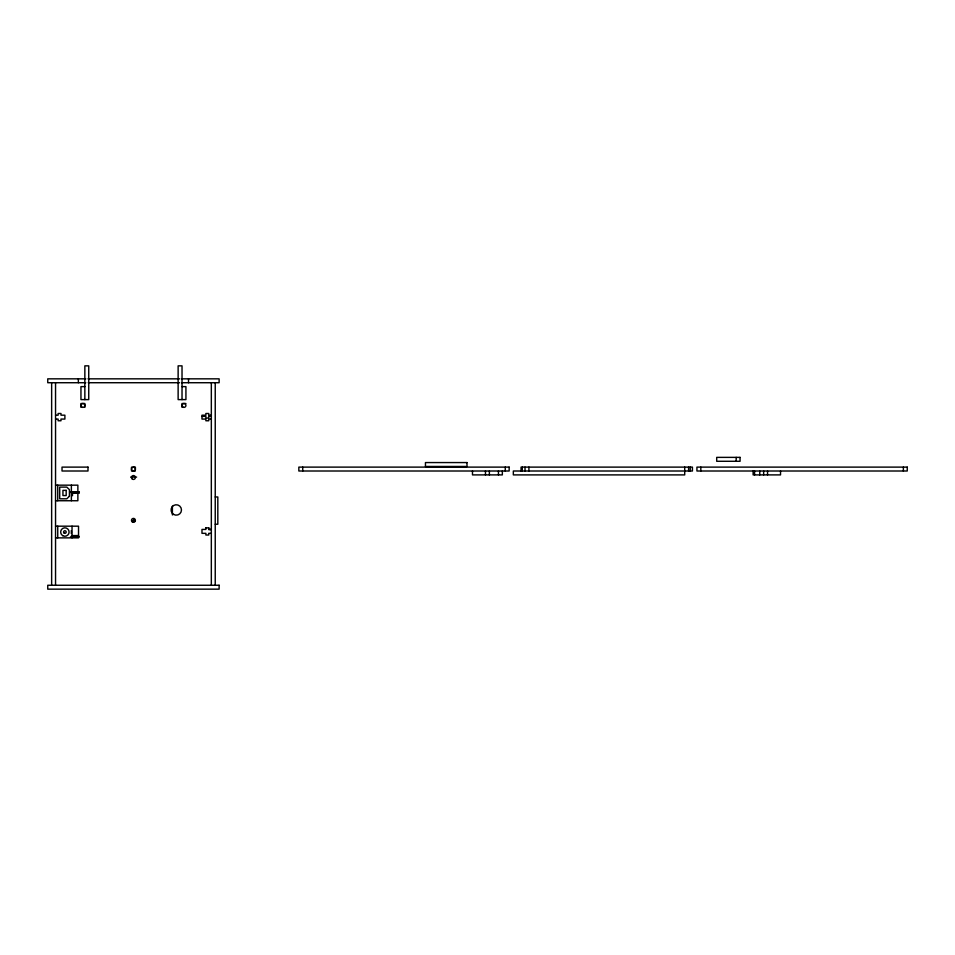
<?xml version="1.0" encoding="UTF-8"?>
<svg xmlns="http://www.w3.org/2000/svg" width="955" height="955" viewBox="0 0 955 955"><rect width="100%" height="100%" fill="white"/><g stroke="black" fill="none" stroke-linecap="round" stroke-linejoin="round"><path stroke-width="1.43" d="M132.602 521.096L133.473 519.962M85.795 378.837L47.75 378.837L47.75 382.728L85.795 382.728M87.979 378.837L179.719 378.837M181.76 378.837L219.125 378.837L219.125 382.728L181.653 382.728M88.182 382.728L179.588 382.728M84.852 386.62L80.948 386.62L80.948 399.608L88.743 399.608L88.743 365.849L84.852 365.849L84.852 399.608M182.023 386.62L185.927 386.62L185.927 399.608L178.131 399.608L178.131 365.849L182.023 365.849L182.023 399.608M185.927 403.499L182.023 403.499L182.023 407.391M55.545 415.186L58.136 415.186L58.136 413.491L60.989 413.491L60.989 415.186L64.892 415.186L64.892 419.078L60.989 419.078L60.989 420.761L58.136 420.761L58.136 419.078L55.545 419.078M211.33 415.186L208.739 415.186L208.739 413.491L205.874 413.491L205.874 415.186L201.982 415.186L201.982 419.078L205.874 419.078L205.874 420.761L208.739 420.761L208.739 419.078L211.33 419.078M201.982 416.356L205.874 416.356L205.874 418.039L208.739 418.039L208.739 416.356L211.33 416.356M132.793 467.114L135.383 467.114L135.383 469.705M135.383 471.006L131.492 471.006L131.492 467.114M130.668 477.082L136.613 477.082M55.545 485.164L77.868 485.164L77.868 500.742L55.545 500.742M70.682 491.825L79.384 491.825M70.682 492.47L79.384 492.47M79.301 493.114L72.484 493.114L72.484 495.717M215.233 496.97L217.824 496.97L217.824 524.235L215.233 524.235M55.545 526.181L78.525 526.181L78.525 537.868L55.545 537.868M205.874 527.876L208.739 527.876M208.739 529.428L211.33 529.428M211.33 529.559L208.739 529.559L208.739 527.745M211.33 533.332L208.739 533.332L208.739 535.015L205.874 535.015L205.874 533.332L201.982 533.332L201.982 529.428L205.874 529.428L205.874 527.745M71.494 535.576L78.573 535.576M70.455 536.865L79.349 536.865M134.082 519.962L134.942 521.096M903.358 467.114L903.358 471.006M780.533 471.006L780.533 474.898L753.125 474.898L753.125 471.006M767.545 471.006L767.545 474.898M763.654 471.006L763.654 474.898M759.762 471.006L759.762 474.898M754.569 471.006L754.569 474.898M736.174 457.373L736.174 461.277M700.827 467.114L700.827 471.006M690.226 467.114L690.226 471.006M688.603 467.114L688.603 471.006M684.711 467.114L684.711 474.898L513.336 474.898L513.336 471.006L692.423 471.006L692.423 467.114L521.048 467.114L521.048 471.006M528.915 467.114L528.915 471.006M525.023 467.114L525.023 471.006M522.278 467.114L522.278 471.006M505.267 467.114L505.267 471.006M502.342 471.006L502.342 474.898L472.486 474.898L472.486 471.006M498.45 471.006L498.45 474.898M489.366 471.006L489.366 474.898M485.474 471.006L485.474 474.898M302.735 467.114L302.735 471.006M215.233 382.728L215.233 585.26M211.33 382.728L211.33 585.26M188.517 378.837L188.517 382.728M172.389 506.126L172.389 514.972M84.852 407.391L84.852 403.499L80.948 403.499L80.948 407.391M78.358 378.837L78.358 382.728M72.031 526.181L72.031 537.868M71.374 485.164L71.374 500.742M57.742 485.164L57.742 500.742M57.742 526.181L57.742 537.868M55.545 382.728L55.545 585.26M51.642 382.728L51.642 585.26M71.231 530.705A6.028 6.028 0 0 1 71.231 533.344M133.151 520.929C133.939 523.412 135.073 519.174 133.151 520.929M69.428 496.194L66.838 498.796L59.699 498.796L59.699 487.11L66.838 487.11L69.428 489.7L69.428 496.194M740.065 457.373L716.704 457.373L716.704 461.277L740.065 461.277L740.065 457.373M466.995 462.566L425.452 462.566L425.452 466.47L466.995 466.47L466.995 462.566M87.991 467.114L62.027 467.114L62.027 471.006L87.991 471.006L87.991 467.114M509.158 467.114L298.843 467.114L298.843 471.006L509.158 471.006L509.158 467.114M907.25 467.114L696.935 467.114L696.935 471.006L907.25 471.006L907.25 467.114M66.181 490.357L62.934 490.357L62.934 495.55L66.181 495.55L66.181 490.357M219.125 585.26L47.75 585.26L47.75 589.151L219.125 589.151L219.125 585.26M132.459 522.027A1.946 1.946 0 0 0 135.383 520.344A1.946 1.946 0 0 0 132.459 518.661A1.946 1.946 0 0 0 132.459 522.027M132.459 479.183A1.946 1.946 0 0 0 135.383 477.5A1.946 1.946 0 0 0 132.459 475.817A1.946 1.946 0 0 0 132.459 479.183M81.927 407.128A1.946 1.946 0 0 0 84.852 405.445A1.946 1.946 0 0 0 81.927 403.762A1.946 1.946 0 0 0 81.927 407.128M183.002 407.128A1.946 1.946 0 0 0 185.927 405.445A1.946 1.946 0 0 0 183.002 403.762A1.946 1.946 0 0 0 183.002 407.128M132.459 470.743A1.946 1.946 0 0 0 135.383 469.06A1.946 1.946 0 0 0 132.459 467.377A1.946 1.946 0 0 0 132.459 470.743M173.679 514.458A5.193 5.193 0 0 0 181.474 509.958A5.193 5.193 0 0 0 173.679 505.458A5.193 5.193 0 0 0 173.679 514.458M62.779 535.683A4.214 4.214 0 0 0 69.106 532.031A4.214 4.214 0 0 0 62.779 528.378A4.214 4.214 0 0 0 62.779 535.683M64.236 533.153A1.301 1.301 0 0 0 66.181 532.031A1.301 1.301 0 0 0 64.236 530.908A1.301 1.301 0 0 0 64.236 533.153"/></g></svg>
